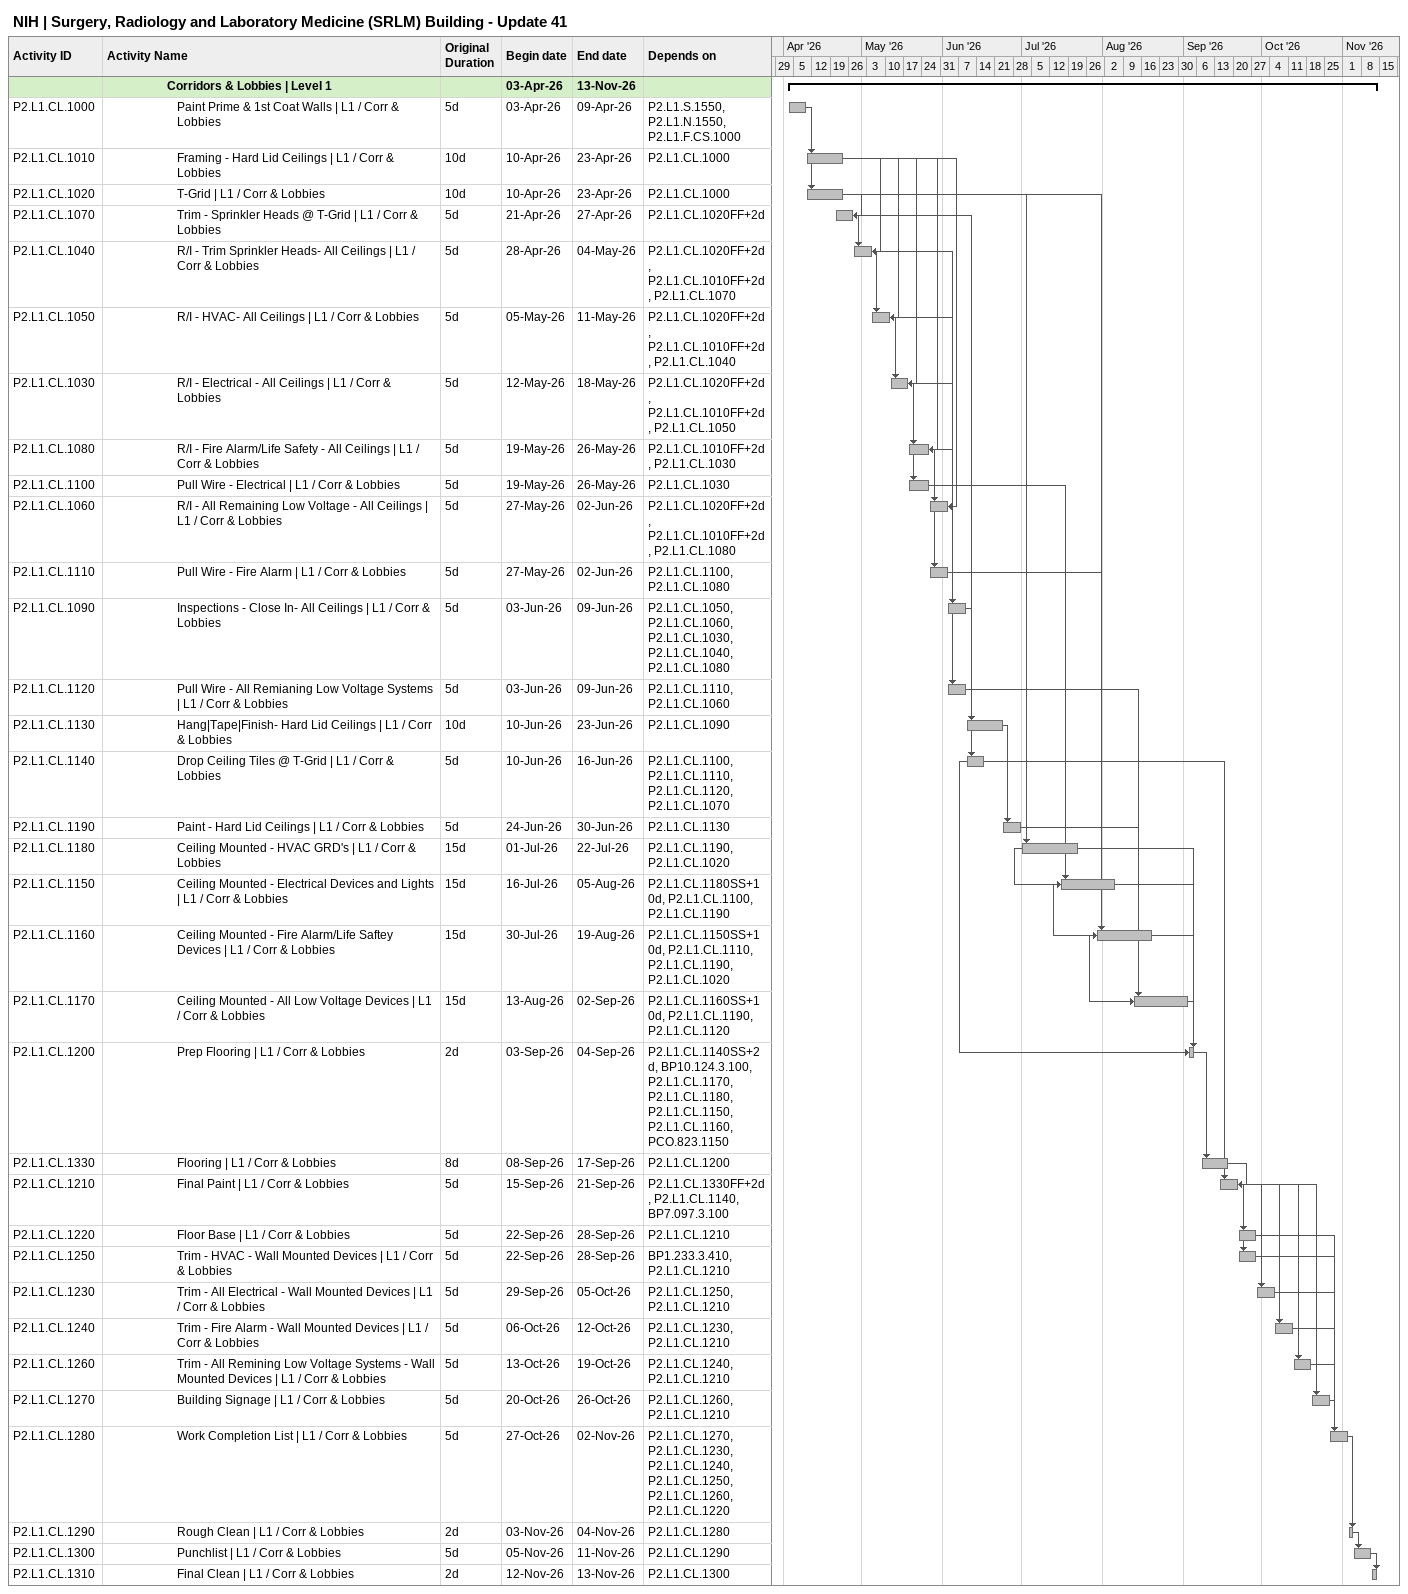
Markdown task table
NIH | Surgery, Radiology and Laboratory Medicine (SRLM) Building - Update 41

| ID | Level | Task | Original duration | Start | Finish | Predecessors |
|---|---|---|---|---|---|---|
|  | 7 | **Corridors & Lobbies \| Level 1** |  | 2026-04-03 | 2026-11-13 |  |
| P2.L1.CL.1000 | 8 | Paint Prime & 1st Coat Walls \| L1 / Corr & Lobbies | 5d | 2026-04-03 | 2026-04-09 | P2.L1.S.1550, P2.L1.N.1550, P2.L1.F.CS.1000 |
| P2.L1.CL.1010 | 8 | Framing - Hard Lid Ceilings \| L1 / Corr & Lobbies | 10d | 2026-04-10 | 2026-04-23 | P2.L1.CL.1000 |
| P2.L1.CL.1020 | 8 | T-Grid \| L1 / Corr & Lobbies | 10d | 2026-04-10 | 2026-04-23 | P2.L1.CL.1000 |
| P2.L1.CL.1070 | 8 | Trim - Sprinkler Heads @ T-Grid \| L1 / Corr & Lobbies | 5d | 2026-04-21 | 2026-04-27 | P2.L1.CL.1020FF+2d |
| P2.L1.CL.1040 | 8 | R/I - Trim Sprinkler Heads- All Ceilings \| L1 / Corr & Lobbies | 5d | 2026-04-28 | 2026-05-04 | P2.L1.CL.1020FF+2d, P2.L1.CL.1010FF+2d, P2.L1.CL.1070 |
| P2.L1.CL.1050 | 8 | R/I - HVAC- All Ceilings \| L1 / Corr & Lobbies | 5d | 2026-05-05 | 2026-05-11 | P2.L1.CL.1020FF+2d, P2.L1.CL.1010FF+2d, P2.L1.CL.1040 |
| P2.L1.CL.1030 | 8 | R/I - Electrical - All Ceilings \| L1 / Corr & Lobbies | 5d | 2026-05-12 | 2026-05-18 | P2.L1.CL.1020FF+2d, P2.L1.CL.1010FF+2d, P2.L1.CL.1050 |
| P2.L1.CL.1080 | 8 | R/I - Fire Alarm/Life Safety - All Ceilings \| L1 / Corr & Lobbies | 5d | 2026-05-19 | 2026-05-26 | P2.L1.CL.1010FF+2d, P2.L1.CL.1030 |
| P2.L1.CL.1100 | 8 | Pull Wire - Electrical \| L1 / Corr & Lobbies | 5d | 2026-05-19 | 2026-05-26 | P2.L1.CL.1030 |
| P2.L1.CL.1060 | 8 | R/I - All Remaining Low Voltage - All Ceilings \| L1 / Corr & Lobbies | 5d | 2026-05-27 | 2026-06-02 | P2.L1.CL.1020FF+2d, P2.L1.CL.1010FF+2d, P2.L1.CL.1080 |
| P2.L1.CL.1110 | 8 | Pull Wire - Fire Alarm \| L1 / Corr & Lobbies | 5d | 2026-05-27 | 2026-06-02 | P2.L1.CL.1100, P2.L1.CL.1080 |
| P2.L1.CL.1090 | 8 | Inspections - Close In- All Ceilings \| L1 / Corr & Lobbies | 5d | 2026-06-03 | 2026-06-09 | P2.L1.CL.1050, P2.L1.CL.1060, P2.L1.CL.1030, P2.L1.CL.1040, P2.L1.CL.1080 |
| P2.L1.CL.1120 | 8 | Pull Wire - All Remianing Low Voltage Systems \| L1 / Corr & Lobbies | 5d | 2026-06-03 | 2026-06-09 | P2.L1.CL.1110, P2.L1.CL.1060 |
| P2.L1.CL.1130 | 8 | Hang\|Tape\|Finish- Hard Lid Ceilings \| L1 / Corr & Lobbies | 10d | 2026-06-10 | 2026-06-23 | P2.L1.CL.1090 |
| P2.L1.CL.1140 | 8 | Drop Ceiling Tiles @ T-Grid \| L1 / Corr & Lobbies | 5d | 2026-06-10 | 2026-06-16 | P2.L1.CL.1100, P2.L1.CL.1110, P2.L1.CL.1120, P2.L1.CL.1070 |
| P2.L1.CL.1190 | 8 | Paint - Hard Lid Ceilings \| L1 / Corr & Lobbies | 5d | 2026-06-24 | 2026-06-30 | P2.L1.CL.1130 |
| P2.L1.CL.1180 | 8 | Ceiling Mounted - HVAC GRD's \| L1 / Corr & Lobbies | 15d | 2026-07-01 | 2026-07-22 | P2.L1.CL.1190, P2.L1.CL.1020 |
| P2.L1.CL.1150 | 8 | Ceiling Mounted - Electrical Devices and Lights \| L1 / Corr & Lobbies | 15d | 2026-07-16 | 2026-08-05 | P2.L1.CL.1180SS+10d, P2.L1.CL.1100, P2.L1.CL.1190 |
| P2.L1.CL.1160 | 8 | Ceiling Mounted - Fire Alarm/Life Saftey Devices \| L1 / Corr & Lobbies | 15d | 2026-07-30 | 2026-08-19 | P2.L1.CL.1150SS+10d, P2.L1.CL.1110, P2.L1.CL.1190, P2.L1.CL.1020 |
| P2.L1.CL.1170 | 8 | Ceiling Mounted - All Low Voltage Devices \| L1 / Corr & Lobbies | 15d | 2026-08-13 | 2026-09-02 | P2.L1.CL.1160SS+10d, P2.L1.CL.1190, P2.L1.CL.1120 |
| P2.L1.CL.1200 | 8 | Prep Flooring \| L1 / Corr & Lobbies | 2d | 2026-09-03 | 2026-09-04 | P2.L1.CL.1140SS+2d, BP10.124.3.100, P2.L1.CL.1170, P2.L1.CL.1180, P2.L1.CL.1150, P2.L1.CL.1160, PCO.823.1150 |
| P2.L1.CL.1330 | 8 | Flooring \| L1 / Corr & Lobbies | 8d | 2026-09-08 | 2026-09-17 | P2.L1.CL.1200 |
| P2.L1.CL.1210 | 8 | Final Paint \| L1 / Corr & Lobbies | 5d | 2026-09-15 | 2026-09-21 | P2.L1.CL.1330FF+2d, P2.L1.CL.1140, BP7.097.3.100 |
| P2.L1.CL.1220 | 8 | Floor Base \| L1 / Corr & Lobbies | 5d | 2026-09-22 | 2026-09-28 | P2.L1.CL.1210 |
| P2.L1.CL.1250 | 8 | Trim - HVAC - Wall Mounted Devices \| L1 / Corr & Lobbies | 5d | 2026-09-22 | 2026-09-28 | BP1.233.3.410, P2.L1.CL.1210 |
| P2.L1.CL.1230 | 8 | Trim - All Electrical - Wall Mounted Devices \| L1 / Corr & Lobbies | 5d | 2026-09-29 | 2026-10-05 | P2.L1.CL.1250, P2.L1.CL.1210 |
| P2.L1.CL.1240 | 8 | Trim - Fire Alarm - Wall Mounted Devices \| L1 / Corr & Lobbies | 5d | 2026-10-06 | 2026-10-12 | P2.L1.CL.1230, P2.L1.CL.1210 |
| P2.L1.CL.1260 | 8 | Trim - All Remining Low Voltage Systems - Wall Mounted Devices \| L1 / Corr & Lobbies | 5d | 2026-10-13 | 2026-10-19 | P2.L1.CL.1240, P2.L1.CL.1210 |
| P2.L1.CL.1270 | 8 | Building Signage \| L1 / Corr & Lobbies | 5d | 2026-10-20 | 2026-10-26 | P2.L1.CL.1260, P2.L1.CL.1210 |
| P2.L1.CL.1280 | 8 | Work Completion List \| L1 / Corr & Lobbies | 5d | 2026-10-27 | 2026-11-02 | P2.L1.CL.1270, P2.L1.CL.1230, P2.L1.CL.1240, P2.L1.CL.1250, P2.L1.CL.1260, P2.L1.CL.1220 |
| P2.L1.CL.1290 | 8 | Rough Clean \| L1 / Corr & Lobbies | 2d | 2026-11-03 | 2026-11-04 | P2.L1.CL.1280 |
| P2.L1.CL.1300 | 8 | Punchlist \| L1 / Corr & Lobbies | 5d | 2026-11-05 | 2026-11-11 | P2.L1.CL.1290 |
| P2.L1.CL.1310 | 8 | Final Clean \| L1 / Corr & Lobbies | 2d | 2026-11-12 | 2026-11-13 | P2.L1.CL.1300 |
